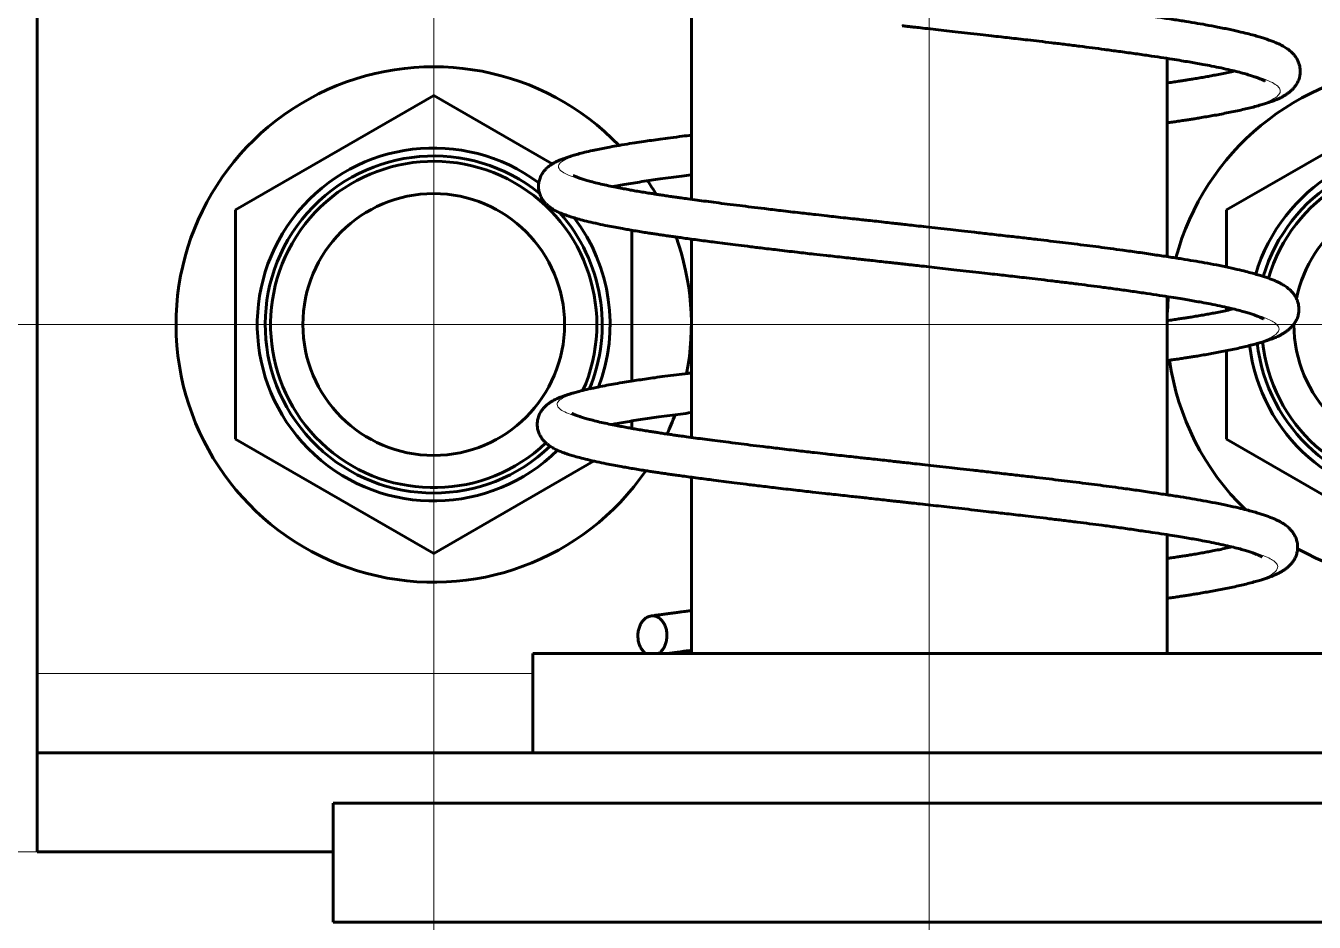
# Model space of a CAD drawing. Header units: millimetres. Extents: x 0 to 594, y 0 to 420.
# Drawn here: x 463.451 to 464.751, y 86.16 to 87.064 of the extents above; entities that cross this region are included whole.
import ezdxf

# ---------------------------------------------------------------- set-up
doc = ezdxf.new("R2010")
doc.units = ezdxf.units.MM
for name, pattern in [('K5LT_AXLED', [19.5, 15, -1.5, 1.5, -1.5]), ('K5LT_BASIC', [0]), ('K5LT_THIN', [0])]:
    doc.linetypes.add(name, pattern=pattern)
doc.layers.add('Системный слой', color=7, linetype='Continuous')

# ---------------------------------------------------------------- blocks, each defined once
blk = doc.blocks.new('U573')
at = {"layer": 'Системный слой', "color": 30, "linetype": 'K5LT_AXLED', "lineweight": 18, "true_color": 0xff8000}
blk.add_line((461.3573, 86.2304), (463.6173, 86.2304), dxfattribs=at)
blk = doc.blocks.new('U638')
at = {"layer": 'Системный слой', "color": 30, "linetype": 'K5LT_AXLED', "lineweight": 18, "true_color": 0xff8000}
blk.add_line((463.8626, 88.3624), (463.8626, 86.1024), dxfattribs=at)
blk = doc.blocks.new('U640')
at = {"layer": 'Системный слой', "color": 30, "linetype": 'K5LT_AXLED', "lineweight": 18, "true_color": 0xff8000}
blk.add_line((464.8626, 86.7624), (462.6026, 86.7624), dxfattribs=at)
blk = doc.blocks.new('U641')
at = {"layer": 'Системный слой', "color": 30, "linetype": 'K5LT_AXLED', "lineweight": 18, "true_color": 0xff8000}
for q in [(463.8626, 89.0224), (461.6026, 86.7624), (463.8626, 84.5024), (466.1226, 86.7624)]:
    blk.add_line((463.8626, 86.7624), q, dxfattribs=at)
blk = doc.blocks.new('U643')
at = {"layer": 'Системный слой', "color": 30, "linetype": 'K5LT_AXLED', "lineweight": 18, "true_color": 0xff8000}
blk.add_line((463.8626, 88.3624), (463.8626, 84.9744), dxfattribs=at)
blk = doc.blocks.new('U645')
at = {"layer": 'Системный слой', "color": 30, "linetype": 'K5LT_AXLED', "lineweight": 18, "true_color": 0xff8000}
blk.add_line((464.8626, 86.7624), (462.6506, 86.7624), dxfattribs=at)
blk = doc.blocks.new('U646')
at = {"layer": 'Системный слой', "color": 30, "linetype": 'K5LT_AXLED', "lineweight": 18, "true_color": 0xff8000}
for q in [(463.8626, 88.9744), (461.6506, 86.7624), (466.0746, 86.7624), (463.8626, 84.5504)]:
    blk.add_line((463.8626, 86.7624), q, dxfattribs=at)
blk = doc.blocks.new('U642')
at = {"layer": 'Системный слой', "color": 30, "linetype": 'K5LT_AXLED', "lineweight": 18, "true_color": 0xff8000}
blk.add_line((464.3626, 85.6758), (464.3626, 96.2758), dxfattribs=at)
at = {"layer": 'Системный слой', "color": 5, "linetype": 'K5LT_BASIC', "lineweight": 60, "true_color": 0x0000ff}
for p, q in [((463.4626, 86.2304), (463.4626, 90.0304)), ((464.1226, 87.0887), (464.1226, 86.8887)), ((464.6026, 87.0308), (464.6026, 86.8309)), ((464.1226, 86.8485), (464.1226, 86.6485)), ((464.6026, 86.7906), (464.6026, 86.5907)), ((464.1226, 86.6084), (464.1226, 86.4304)), ((464.6026, 86.5504), (464.6026, 86.4304)), ((463.9626, 86.3304), (463.9626, 86.4304)), ((463.9626, 86.4304), (464.7626, 86.4304)), ((463.4626, 86.3304), (465.2626, 86.3304)), ((463.4626, 86.2304), (463.761, 86.2304))]:
    blk.add_line(p, q, dxfattribs=at)
at = {"layer": 'Системный слой', "color": 7, "linetype": 'K5LT_THIN', "lineweight": 18}
for p, q in [((463.9629, 86.3304), (463.9629, 86.4304)), ((463.4626, 86.4104), (463.9626, 86.4104))]:
    blk.add_line(p, q, dxfattribs=at)
at = {"layer": 'Системный слой', "color": 5, "linetype": 'K5LT_BASIC', "lineweight": 60, "true_color": 0x0000ff}
for centre, start, end in [((463.8626, 86.7624), 0, 180), ((464.8626, 86.7624), 0, 168.5701), ((463.8626, 86.7624), 180, 0), ((464.8626, 86.7624), 179.8162, 180), ((464.8626, 86.7624), 180, 0)]:
    blk.add_arc(centre, 0.132, start, end, dxfattribs=at)
for points, knots in [([(464.3354, 87.1037), (464.3372, 87.1035), (464.3415, 87.103), (464.3504, 87.102), (464.3642, 87.1005), (464.3802, 87.0987), (464.3971, 87.0968), (464.4104, 87.0953), (464.4259, 87.0935), (464.4421, 87.0917), (464.4582, 87.0899), (464.4727, 87.0882), (464.4861, 87.0866), (464.4985, 87.0851), (464.5108, 87.0836), (464.5229, 87.0821), (464.5349, 87.0805), (464.547, 87.079), (464.5604, 87.0772), (464.5754, 87.0751), (464.5908, 87.0728), (464.6055, 87.0706), (464.6187, 87.0686), (464.6307, 87.0666), (464.6426, 87.0645), (464.6548, 87.0622), (464.6668, 87.0598), (464.6772, 87.0574), (464.6853, 87.0554), (464.6917, 87.0537), (464.697, 87.0522), (464.7015, 87.0507), (464.7058, 87.0492), (464.7099, 87.0477), (464.7137, 87.0461), (464.717, 87.0446), (464.7196, 87.0432), (464.7219, 87.0419), (464.7239, 87.0406), (464.7257, 87.0392), (464.7277, 87.0376), (464.7297, 87.0356), (464.7318, 87.0331), (464.7338, 87.03), (464.7354, 87.0266), (464.7364, 87.0232), (464.7369, 87.0202), (464.737, 87.0175), (464.7368, 87.0144), (464.7361, 87.011), (464.7347, 87.0072), (464.7327, 87.0039), (464.7306, 87.001), (464.7283, 86.9987), (464.7259, 86.9966), (464.7233, 86.9947), (464.7205, 86.993), (464.7178, 86.9915), (464.7149, 86.9901), (464.7118, 86.9888), (464.7084, 86.9875), (464.705, 86.9863), (464.7009, 86.9849), (464.6959, 86.9835), (464.69, 86.9818), (464.6837, 86.9803), (464.6771, 86.9787), (464.6702, 86.9772), (464.6631, 86.9758), (464.6561, 86.9744), (464.6492, 86.9731), (464.6424, 86.972), (464.6362, 86.9709), (464.6309, 86.97), (464.6262, 86.9693), (464.6216, 86.9686), (464.6165, 86.9678), (464.611, 86.967), (464.6063, 86.9664), (464.6035, 86.966), (464.6026, 86.9658)], [0, 0, 0, 0, 0.398385, 0.745736, 1.082399, 1.774303, 2.068304, 2.422726, 2.842802, 3.325923, 3.763575, 4.194255, 4.578763, 4.960828, 5.337629, 5.764138, 6.171062, 6.558866, 6.986197, 7.509284, 8.080867, 8.608794, 9.142129, 9.660715, 10.182684, 10.834867, 11.631318, 12.474734, 13.246937, 13.982377, 14.752343, 15.515279, 16.375002, 17.399589, 18.622332, 19.944251, 21.404069, 22.70227, 24.061438, 25.403455, 27.032076, 29.035492, 31.403718, 34.318946, 37.259841, 40.04589, 42.209643, 43.986056, 45.977106, 48.699587, 51.821028, 54.821994, 57.405465, 59.638894, 61.763246, 63.72046, 65.41086, 66.875049, 68.035002, 69.29344, 70.258921, 71.11491, 71.935498, 72.837743, 73.760116, 74.590868, 75.340666, 76.103148, 76.78353, 77.391331, 77.91779, 78.385351, 78.831701, 79.194448, 79.479865, 79.794516, 80.173164, 80.541977, 80.857712, 81, 81, 81, 81]), ([(464.7009, 87.0079), (464.7009, 87.008), (464.7009, 87.008), (464.7007, 87.0081), (464.7004, 87.0083), (464.7, 87.0085), (464.6993, 87.0089), (464.6981, 87.0094), (464.6962, 87.0103), (464.6936, 87.0113), (464.69, 87.0126), (464.6858, 87.0139), (464.6806, 87.0155), (464.6744, 87.0171), (464.6667, 87.019), (464.6579, 87.021), (464.6485, 87.0229), (464.6397, 87.0246), (464.6319, 87.026), (464.6247, 87.0272), (464.6169, 87.0285), (464.6074, 87.0301), (464.5962, 87.0318), (464.5832, 87.0337), (464.569, 87.0358), (464.5542, 87.0378), (464.5401, 87.0397), (464.5271, 87.0415), (464.5143, 87.0431), (464.5009, 87.0448), (464.4872, 87.0464), (464.4742, 87.048), (464.4628, 87.0493), (464.4527, 87.0505), (464.4436, 87.0515), (464.4346, 87.0525), (464.4249, 87.0536), (464.4138, 87.0549), (464.4017, 87.0562), (464.3894, 87.0576), (464.3774, 87.059), (464.3661, 87.0602), (464.3562, 87.0614), (464.3488, 87.0622), (464.3447, 87.0626), (464.3428, 87.0628), (464.3416, 87.063), (464.3404, 87.0631), (464.3388, 87.0633), (464.337, 87.0635), (464.3357, 87.0636), (464.3353, 87.0637), (464.3352, 87.0637)], [0, 0, 0, 0, 1.423762, 3.397312, 5.257124, 7.11053, 8.963276, 11.190381, 13.633371, 16.239756, 18.446749, 20.481505, 22.369974, 24.180437, 25.888489, 27.547138, 28.954137, 30.069996, 30.857671, 31.557966, 32.285114, 33.123764, 34.097161, 35.106505, 36.23599, 37.375082, 38.435628, 39.360339, 40.272489, 41.270945, 42.225991, 43.031004, 43.732855, 44.323417, 44.875659, 45.393365, 45.987803, 46.692021, 47.44678, 48.127867, 48.715447, 49.282078, 49.898298, 50.450341, 50.916499, 51.257812, 51.536934, 51.766645, 52.065343, 52.384187, 52.729127, 53, 53, 53, 53]), ([(464.6026, 87.006), (464.603, 87.0061), (464.6055, 87.0064), (464.6099, 87.0071), (464.6152, 87.0079), (464.6197, 87.0086), (464.624, 87.0092), (464.6287, 87.01), (464.6342, 87.0109), (464.6401, 87.0119), (464.6458, 87.013), (464.6518, 87.0141), (464.6581, 87.0153), (464.6646, 87.0167), (464.6686, 87.0176), (464.6706, 87.0181)], [0, 0, 0, 0, 0.180422, 1.268487, 2.397029, 3.344881, 4.106924, 5.058299, 6.246237, 7.516709, 8.714837, 10.041043, 11.844733, 13.811376, 16, 16, 16, 16]), ([(464.3339, 86.8237), (464.3338, 86.8237), (464.3325, 86.8239), (464.3282, 86.8243), (464.32, 86.8252), (464.3094, 86.8264), (464.2991, 86.8276), (464.2922, 86.8283), (464.2848, 86.8291), (464.2763, 86.83), (464.2676, 86.831), (464.2575, 86.8321), (464.2448, 86.8335), (464.2281, 86.8354), (464.2102, 86.8375), (464.1935, 86.8395), (464.1794, 86.8412), (464.1639, 86.8432), (464.1505, 86.8448), (464.1385, 86.8464), (464.1304, 86.8475), (464.1225, 86.8485), (464.1152, 86.8495), (464.1092, 86.8504), (464.1038, 86.8511), (464.0987, 86.8518), (464.0934, 86.8526), (464.0883, 86.8533), (464.0833, 86.8541), (464.0779, 86.8549), (464.0717, 86.8559), (464.0651, 86.857), (464.0588, 86.8581), (464.0522, 86.8592), (464.0452, 86.8605), (464.0369, 86.8621), (464.0241, 86.8648), (464.0131, 86.8675), (464.0046, 86.8698), (464.0001, 86.8712), (463.9968, 86.8724), (463.9943, 86.8733), (463.992, 86.8742), (463.9898, 86.8751), (463.9878, 86.876), (463.9858, 86.877), (463.9838, 86.8781), (463.9819, 86.8793), (463.9798, 86.8807), (463.9776, 86.8825), (463.9753, 86.8846), (463.9732, 86.8871), (463.9712, 86.8903), (463.9695, 86.894), (463.9685, 86.8981), (463.9683, 86.9022), (463.9687, 86.9062), (463.9698, 86.9103), (463.9717, 86.9141), (463.9738, 86.9171), (463.9759, 86.9193), (463.9776, 86.921), (463.9792, 86.9222), (463.9807, 86.9233), (463.9821, 86.9242), (463.9835, 86.9251), (463.985, 86.9259), (463.9867, 86.9268), (463.9888, 86.9278), (463.9915, 86.9289), (463.995, 86.9302), (463.9988, 86.9315), (464.0031, 86.9329), (464.0081, 86.9343), (464.0147, 86.936), (464.0221, 86.9377), (464.0295, 86.9393), (464.0366, 86.9407), (464.0448, 86.9422), (464.0543, 86.9439), (464.0645, 86.9455), (464.0738, 86.9469), (464.0825, 86.9481), (464.0915, 86.9494), (464.1019, 86.9508), (464.1124, 86.9521), (464.1195, 86.953), (464.1226, 86.9534)], [0, 0, 0, 0, 0.279019, 0.523224, 0.759449, 1.282505, 1.491658, 1.668335, 1.904035, 2.19231, 2.510949, 2.809542, 3.253915, 3.841983, 4.548796, 5.132873, 5.634419, 6.100418, 6.921484, 7.222808, 7.545754, 7.886436, 8.213284, 8.497489, 8.751479, 9.047692, 9.401597, 9.774649, 10.106921, 10.455191, 10.908678, 11.399684, 11.855966, 12.305873, 12.944259, 13.679959, 14.682186, 17.083568, 18.245153, 19.313095, 20.112074, 20.868052, 21.64116, 22.583023, 23.551446, 24.681851, 25.832997, 27.257144, 28.814696, 30.948782, 33.326386, 36.133163, 39.000896, 42.74084, 46.162207, 49.201019, 52.271477, 55.838274, 59.719898, 62.830171, 65.257091, 67.182171, 68.597201, 69.877556, 71.023237, 72.086473, 73.110063, 74.088361, 75.230782, 76.489296, 77.759731, 78.865626, 79.73108, 80.673297, 81.641515, 82.563223, 83.231037, 83.780046, 84.400659, 85.086327, 85.645228, 86.098226, 86.450557, 86.816406, 87.221433, 87.666395, 88, 88, 88, 88]), ([(464.0037, 86.9126), (464.0037, 86.9126), (464.0038, 86.9126), (464.004, 86.9124), (464.0044, 86.9122), (464.005, 86.912), (464.0057, 86.9116), (464.0067, 86.9112), (464.0081, 86.9106), (464.0104, 86.9098), (464.0137, 86.9087), (464.0183, 86.9073), (464.0241, 86.9058), (464.0309, 86.9041), (464.0383, 86.9025), (464.0456, 86.901), (464.0523, 86.8997), (464.0583, 86.8986), (464.064, 86.8975), (464.0699, 86.8965), (464.076, 86.8955), (464.0817, 86.8946), (464.0867, 86.8938), (464.0916, 86.8931), (464.0967, 86.8923), (464.102, 86.8915), (464.1072, 86.8908), (464.1127, 86.89), (464.1195, 86.8891), (464.128, 86.8879), (464.1377, 86.8866), (464.1479, 86.8853), (464.1591, 86.8838), (464.1709, 86.8824), (464.1834, 86.8808), (464.1973, 86.8791), (464.2137, 86.8772), (464.2311, 86.8751), (464.2467, 86.8734), (464.2587, 86.872), (464.2685, 86.8709), (464.2777, 86.8699), (464.2865, 86.869), (464.2942, 86.8681), (464.3016, 86.8673), (464.3101, 86.8664), (464.319, 86.8654), (464.3265, 86.8645), (464.3312, 86.864), (464.3335, 86.8638), (464.3341, 86.8637), (464.3341, 86.8637)], [0, 0, 0, 0, 1.729711, 3.866553, 5.75773, 7.40324, 9.136388, 10.7836, 12.612725, 14.589582, 16.814979, 18.987575, 21.105383, 23.154017, 25.001913, 26.582346, 27.810138, 28.850346, 29.660054, 30.534421, 31.436997, 32.241011, 32.89265, 33.519447, 34.270429, 34.971615, 35.531924, 36.004431, 36.632843, 37.402375, 38.121288, 38.906006, 39.761634, 40.711828, 41.567038, 42.488997, 43.624633, 44.920197, 45.968221, 46.714437, 47.296705, 47.941766, 48.520075, 48.940163, 49.309987, 49.772288, 50.342027, 50.878902, 51.342867, 51.696225, 52, 52, 52, 52]), ([(464.1226, 86.9133), (464.1194, 86.9129), (464.1124, 86.912), (464.1017, 86.9106), (464.0913, 86.9092), (464.0814, 86.9078), (464.0722, 86.9064), (464.0631, 86.905), (464.0549, 86.9036), (464.0483, 86.9024), (464.0447, 86.9017), (464.0433, 86.9015)], [0, 0, 0, 0, 1.031273, 2.233281, 3.545896, 4.728954, 6.074428, 7.543967, 9.263132, 10.897947, 12, 12, 12, 12]), ([(464.3341, 86.8637), (464.3359, 86.8635), (464.3402, 86.863), (464.3491, 86.862), (464.3629, 86.8605), (464.3789, 86.8587), (464.3958, 86.8568), (464.4091, 86.8553), (464.4246, 86.8535), (464.4408, 86.8517), (464.4569, 86.8499), (464.4714, 86.8482), (464.4848, 86.8466), (464.4972, 86.8451), (464.5095, 86.8436), (464.5216, 86.8421), (464.5336, 86.8406), (464.5457, 86.839), (464.5591, 86.8372), (464.5741, 86.8351), (464.5895, 86.8328), (464.6042, 86.8306), (464.6174, 86.8286), (464.6294, 86.8266), (464.6413, 86.8245), (464.6535, 86.8222), (464.6655, 86.8198), (464.6759, 86.8174), (464.684, 86.8154), (464.6904, 86.8137), (464.6957, 86.8122), (464.7002, 86.8107), (464.7045, 86.8093), (464.7086, 86.8077), (464.7124, 86.8062), (464.7157, 86.8046), (464.7183, 86.8032), (464.7206, 86.8019), (464.7226, 86.8006), (464.7244, 86.7992), (464.7264, 86.7976), (464.7284, 86.7956), (464.7305, 86.7931), (464.7325, 86.7901), (464.7341, 86.7866), (464.7351, 86.7832), (464.7356, 86.7802), (464.7357, 86.7775), (464.7355, 86.7745), (464.7348, 86.771), (464.7334, 86.7672), (464.7314, 86.7639), (464.7293, 86.761), (464.727, 86.7587), (464.7246, 86.7566), (464.722, 86.7547), (464.7192, 86.753), (464.7165, 86.7515), (464.7136, 86.7501), (464.7105, 86.7488), (464.7071, 86.7475), (464.7037, 86.7463), (464.6996, 86.745), (464.6946, 86.7435), (464.6887, 86.7419), (464.6824, 86.7403), (464.6758, 86.7387), (464.6689, 86.7372), (464.6618, 86.7358), (464.6548, 86.7344), (464.6479, 86.7331), (464.6411, 86.732), (464.6349, 86.7309), (464.6296, 86.73), (464.6249, 86.7293), (464.6203, 86.7286), (464.6152, 86.7278), (464.6097, 86.727), (464.6054, 86.7264), (464.6031, 86.7261), (464.6026, 86.726)], [0, 0, 0, 0, 0.398723, 0.746367, 1.083316, 1.775806, 2.070056, 2.424779, 2.84521, 3.328741, 3.766763, 4.197808, 4.582642, 4.96503, 5.34215, 5.769021, 6.17629, 6.564422, 6.992115, 7.515645, 8.087712, 8.616087, 9.149874, 9.668899, 10.19131, 10.844046, 11.641172, 12.485302, 13.258159, 13.994222, 14.76484, 15.528422, 16.388874, 17.414329, 18.638108, 19.961146, 21.422201, 22.721502, 24.081821, 25.424975, 27.054976, 29.06009, 31.430322, 34.34802, 37.291406, 40.079815, 42.245401, 44.023319, 46.016056, 48.740843, 51.864929, 54.868437, 57.454097, 59.689418, 61.815569, 63.774442, 65.466273, 66.931703, 68.092638, 69.352143, 70.318442, 71.175155, 71.996439, 72.899448, 73.822603, 74.654058, 75.404491, 76.167619, 76.848578, 77.456893, 77.983798, 78.451756, 78.898484, 79.261538, 79.547196, 79.862114, 80.241083, 80.610209, 80.926211, 81, 81, 81, 81]), ([(464.6996, 86.7679), (464.6996, 86.768), (464.6996, 86.768), (464.6994, 86.7681), (464.6991, 86.7683), (464.6987, 86.7685), (464.698, 86.7689), (464.6968, 86.7695), (464.6949, 86.7703), (464.6923, 86.7713), (464.6888, 86.7726), (464.6845, 86.774), (464.6793, 86.7755), (464.6731, 86.7772), (464.6654, 86.779), (464.6566, 86.781), (464.6472, 86.7829), (464.6384, 86.7846), (464.6306, 86.786), (464.6234, 86.7873), (464.6156, 86.7886), (464.6061, 86.7901), (464.5949, 86.7918), (464.5819, 86.7937), (464.5677, 86.7958), (464.5529, 86.7979), (464.5388, 86.7998), (464.5258, 86.8015), (464.513, 86.8031), (464.4996, 86.8048), (464.4859, 86.8064), (464.4729, 86.808), (464.4615, 86.8093), (464.4514, 86.8105), (464.4423, 86.8115), (464.4333, 86.8125), (464.4236, 86.8136), (464.4125, 86.8149), (464.4004, 86.8162), (464.3881, 86.8176), (464.3761, 86.819), (464.3648, 86.8202), (464.3549, 86.8214), (464.3475, 86.8222), (464.3434, 86.8226), (464.3415, 86.8228), (464.3403, 86.823), (464.3391, 86.8231), (464.3375, 86.8233), (464.3357, 86.8235), (464.3344, 86.8236), (464.334, 86.8237), (464.3339, 86.8237)], [0, 0, 0, 0, 1.423774, 3.397327, 5.257141, 7.110549, 8.963297, 11.190393, 13.633373, 16.239747, 18.446739, 20.481496, 22.369967, 24.180432, 25.888485, 27.547136, 28.954136, 30.069996, 30.857671, 31.557967, 32.285116, 33.123766, 34.097165, 35.10651, 36.235999, 37.375098, 38.435651, 39.360368, 40.272525, 41.271006, 42.226066, 43.031088, 43.732933, 44.323501, 44.875746, 45.39345, 45.987882, 46.692097, 47.446841, 48.127907, 48.715462, 49.282085, 49.898309, 50.450385, 50.91659, 51.257948, 51.537089, 51.766804, 52.0655, 52.384339, 52.729227, 53, 53, 53, 53]), ([(464.6026, 86.7662), (464.6047, 86.7665), (464.6087, 86.7671), (464.6139, 86.7679), (464.6184, 86.7686), (464.6227, 86.7692), (464.6274, 86.77), (464.633, 86.7709), (464.6388, 86.7719), (464.6445, 86.773), (464.6505, 86.7741), (464.6568, 86.7753), (464.6633, 86.7767), (464.6673, 86.7776), (464.6693, 86.7781)], [0, 0, 0, 0, 1.001666, 2.074048, 2.97473, 3.69885, 4.602885, 5.731714, 6.938965, 8.077472, 9.337689, 11.05163, 12.920413, 15, 15, 15, 15]), ([(464.3326, 86.5837), (464.3325, 86.5837), (464.3312, 86.5839), (464.3269, 86.5843), (464.3187, 86.5852), (464.3081, 86.5864), (464.2978, 86.5876), (464.2909, 86.5883), (464.2835, 86.5891), (464.275, 86.5901), (464.2663, 86.591), (464.2562, 86.5921), (464.2435, 86.5935), (464.2268, 86.5954), (464.2089, 86.5975), (464.1922, 86.5995), (464.1782, 86.6012), (464.1626, 86.6032), (464.1492, 86.6049), (464.1372, 86.6064), (464.1291, 86.6075), (464.1212, 86.6085), (464.1139, 86.6095), (464.1079, 86.6104), (464.1025, 86.6111), (464.0974, 86.6118), (464.0921, 86.6126), (464.087, 86.6133), (464.082, 86.6141), (464.0767, 86.6149), (464.0704, 86.6159), (464.0638, 86.617), (464.0575, 86.6181), (464.0509, 86.6192), (464.0439, 86.6205), (464.0356, 86.6222), (464.0228, 86.6248), (464.0118, 86.6275), (464.0033, 86.6299), (463.9988, 86.6313), (463.9955, 86.6324), (463.993, 86.6333), (463.9907, 86.6342), (463.9885, 86.6351), (463.9865, 86.636), (463.9845, 86.637), (463.9825, 86.6381), (463.9806, 86.6393), (463.9785, 86.6407), (463.9763, 86.6425), (463.974, 86.6446), (463.9719, 86.6472), (463.9699, 86.6503), (463.9682, 86.654), (463.9672, 86.6581), (463.967, 86.6622), (463.9674, 86.6662), (463.9685, 86.6703), (463.9704, 86.6741), (463.9726, 86.6771), (463.9746, 86.6793), (463.9763, 86.681), (463.9779, 86.6822), (463.9794, 86.6833), (463.9808, 86.6842), (463.9822, 86.6851), (463.9837, 86.6859), (463.9854, 86.6868), (463.9875, 86.6878), (463.9902, 86.6889), (463.9934, 86.6901), (463.9968, 86.6913), (464.0004, 86.6924), (464.0043, 86.6936), (464.0096, 86.695), (464.0167, 86.6968), (464.0255, 86.6987), (464.0345, 86.7005), (464.0434, 86.7022), (464.0522, 86.7037), (464.061, 86.7051), (464.0693, 86.7064), (464.0773, 86.7076), (464.0861, 86.7088), (464.0961, 86.7102), (464.1073, 86.7116), (464.1164, 86.7128), (464.1214, 86.7134), (464.1226, 86.7136)], [0, 0, 0, 0, 0.282042, 0.528893, 0.767676, 1.296392, 1.507808, 1.686399, 1.92466, 2.216068, 2.538162, 2.839987, 3.289134, 3.883535, 4.597964, 5.188363, 5.69534, 6.166381, 6.996325, 7.300909, 7.627352, 7.971721, 8.302103, 8.589375, 8.846113, 9.145542, 9.503287, 9.880365, 10.216219, 10.568237, 11.02662, 11.522925, 11.984139, 12.438937, 13.084263, 13.827957, 14.84099, 17.268261, 18.442422, 19.521928, 20.329556, 21.093708, 21.875184, 22.827239, 23.806149, 24.948787, 26.112394, 27.551948, 29.126355, 31.283533, 33.686871, 36.524024, 39.422798, 43.203244, 46.661663, 49.73338, 52.836955, 56.44223, 60.365737, 63.509657, 65.962831, 67.908726, 69.339036, 70.633178, 71.791153, 72.865852, 73.900573, 74.889559, 76.044326, 77.3158, 78.507251, 79.539192, 80.328679, 81.078199, 81.906423, 82.931126, 83.908831, 84.707192, 85.334427, 85.944044, 86.45767, 86.849347, 87.224028, 87.580342, 87.991185, 88.440762, 88.871859, 89, 89, 89, 89]), ([(464.0024, 86.6727), (464.0024, 86.6726), (464.0025, 86.6726), (464.0027, 86.6725), (464.0031, 86.6722), (464.0037, 86.672), (464.0044, 86.6716), (464.0054, 86.6712), (464.0068, 86.6706), (464.0091, 86.6698), (464.0124, 86.6687), (464.017, 86.6673), (464.0228, 86.6658), (464.0296, 86.6641), (464.037, 86.6625), (464.0443, 86.661), (464.051, 86.6597), (464.057, 86.6586), (464.0627, 86.6575), (464.0686, 86.6565), (464.0747, 86.6555), (464.0804, 86.6546), (464.0854, 86.6538), (464.0903, 86.6531), (464.0954, 86.6523), (464.1008, 86.6515), (464.1059, 86.6508), (464.1114, 86.65), (464.1182, 86.6491), (464.1267, 86.6479), (464.1364, 86.6466), (464.1466, 86.6453), (464.1578, 86.6439), (464.1696, 86.6424), (464.1821, 86.6408), (464.196, 86.6391), (464.2124, 86.6372), (464.2298, 86.6351), (464.2454, 86.6334), (464.2574, 86.632), (464.2672, 86.6309), (464.2764, 86.6299), (464.2852, 86.629), (464.2929, 86.6281), (464.3003, 86.6273), (464.3088, 86.6264), (464.3177, 86.6254), (464.3252, 86.6245), (464.3299, 86.624), (464.3322, 86.6238), (464.3328, 86.6237), (464.3328, 86.6237)], [0, 0, 0, 0, 1.729712, 3.866554, 5.75773, 7.403241, 9.136389, 10.783601, 12.612727, 14.589583, 16.814981, 18.987576, 21.105384, 23.154018, 25.001914, 26.582347, 27.81014, 28.850348, 29.660055, 30.534423, 31.436998, 32.241013, 32.892652, 33.519449, 34.27043, 34.971616, 35.531925, 36.004432, 36.632843, 37.402375, 38.121288, 38.906007, 39.761636, 40.711831, 41.567041, 42.489001, 43.624636, 44.9202, 45.968224, 46.71444, 47.296708, 47.94177, 48.520079, 48.940168, 49.309992, 49.772292, 50.342032, 50.878906, 51.342871, 51.696228, 52, 52, 52, 52]), ([(464.1226, 86.6735), (464.1189, 86.673), (464.1116, 86.6721), (464.1005, 86.6706), (464.09, 86.6692), (464.0801, 86.6678), (464.0709, 86.6664), (464.0618, 86.665), (464.0536, 86.6636), (464.047, 86.6624), (464.0434, 86.6617), (464.042, 86.6615)], [0, 0, 0, 0, 1.15605, 2.344384, 3.642067, 4.811667, 6.141836, 7.594658, 9.294266, 10.910484, 12, 12, 12, 12]), ([(464.3328, 86.6237), (464.3346, 86.6235), (464.3389, 86.623), (464.3478, 86.622), (464.3616, 86.6205), (464.3776, 86.6187), (464.3945, 86.6168), (464.4078, 86.6153), (464.4233, 86.6136), (464.4395, 86.6117), (464.4556, 86.6099), (464.4701, 86.6082), (464.4836, 86.6066), (464.4959, 86.6051), (464.5082, 86.6036), (464.5203, 86.6021), (464.5323, 86.6006), (464.5444, 86.599), (464.5578, 86.5972), (464.5728, 86.5951), (464.5882, 86.5928), (464.6029, 86.5906), (464.6161, 86.5886), (464.6281, 86.5866), (464.64, 86.5845), (464.6522, 86.5822), (464.6643, 86.5798), (464.6746, 86.5774), (464.6827, 86.5754), (464.6891, 86.5737), (464.6944, 86.5722), (464.699, 86.5707), (464.7032, 86.5693), (464.7073, 86.5677), (464.7111, 86.5662), (464.7144, 86.5646), (464.717, 86.5632), (464.7193, 86.5619), (464.7213, 86.5606), (464.7232, 86.5592), (464.7251, 86.5576), (464.7271, 86.5556), (464.7292, 86.5531), (464.7312, 86.5501), (464.7328, 86.5466), (464.7338, 86.5432), (464.7343, 86.5402), (464.7344, 86.5375), (464.7342, 86.5345), (464.7335, 86.531), (464.7321, 86.5272), (464.7301, 86.5239), (464.728, 86.521), (464.7257, 86.5187), (464.7233, 86.5166), (464.7207, 86.5147), (464.7179, 86.513), (464.7152, 86.5115), (464.7123, 86.5101), (464.7092, 86.5088), (464.7058, 86.5075), (464.7024, 86.5063), (464.6983, 86.505), (464.6933, 86.5035), (464.6874, 86.5019), (464.6811, 86.5003), (464.6745, 86.4987), (464.6676, 86.4972), (464.6605, 86.4958), (464.6535, 86.4944), (464.6466, 86.4932), (464.6398, 86.492), (464.6336, 86.4909), (464.6283, 86.4901), (464.6236, 86.4893), (464.619, 86.4886), (464.6139, 86.4878), (464.6084, 86.487), (464.6045, 86.4865), (464.6026, 86.4862)], [0, 0, 0, 0, 0.394143, 0.737794, 1.070873, 1.755409, 2.046279, 2.396927, 2.81253, 3.290506, 3.723498, 4.149592, 4.530005, 4.908001, 5.28079, 5.702757, 6.105349, 6.489022, 6.911803, 7.429319, 7.994816, 8.517122, 9.044778, 9.557841, 10.074251, 10.71949, 11.50746, 12.341895, 13.105874, 13.833482, 14.59525, 15.350061, 16.20063, 17.214306, 18.424029, 19.73187, 21.176143, 22.46052, 23.805214, 25.132941, 26.744219, 28.726301, 31.069309, 33.953494, 36.863072, 39.619453, 41.760165, 43.517661, 45.487509, 48.180999, 51.269201, 54.238211, 56.794171, 59.003817, 61.105547, 63.04192, 64.714319, 66.162916, 67.310517, 68.555554, 69.510754, 70.357628, 71.169478, 72.062114, 72.974666, 73.796571, 74.538385, 75.292748, 75.965884, 76.567213, 77.088066, 77.550649, 77.992245, 78.351129, 78.633507, 78.944807, 79.319423, 79.684309, 80, 80, 80, 80]), ([(464.6983, 86.528), (464.6983, 86.528), (464.6983, 86.528), (464.6981, 86.5281), (464.6978, 86.5283), (464.6974, 86.5285), (464.6967, 86.5289), (464.6955, 86.5295), (464.6937, 86.5303), (464.691, 86.5313), (464.6875, 86.5326), (464.6832, 86.534), (464.6781, 86.5355), (464.6718, 86.5372), (464.6641, 86.539), (464.6553, 86.541), (464.6459, 86.5429), (464.6371, 86.5446), (464.6293, 86.546), (464.6221, 86.5473), (464.6143, 86.5486), (464.6049, 86.5501), (464.5936, 86.5518), (464.5806, 86.5537), (464.5664, 86.5558), (464.5516, 86.5579), (464.5375, 86.5598), (464.5245, 86.5615), (464.5117, 86.5631), (464.4983, 86.5648), (464.4846, 86.5664), (464.4716, 86.568), (464.4602, 86.5693), (464.4501, 86.5705), (464.441, 86.5715), (464.432, 86.5725), (464.4223, 86.5736), (464.4112, 86.5749), (464.3991, 86.5763), (464.3868, 86.5776), (464.3748, 86.579), (464.3635, 86.5803), (464.3536, 86.5814), (464.3462, 86.5822), (464.3421, 86.5826), (464.3402, 86.5829), (464.339, 86.583), (464.3378, 86.5831), (464.3362, 86.5833), (464.3344, 86.5835), (464.3331, 86.5837), (464.3327, 86.5837), (464.3326, 86.5837)], [0, 0, 0, 0, 1.42378, 3.397334, 5.257149, 7.110558, 8.963308, 11.190399, 13.633374, 16.239742, 18.446733, 20.481491, 22.369964, 24.180429, 25.888483, 27.547135, 28.954135, 30.069996, 30.857671, 31.557967, 32.285116, 33.123767, 34.097166, 35.106513, 36.236003, 37.375106, 38.435662, 39.360383, 40.272543, 41.271036, 42.226103, 43.031131, 43.732972, 44.323543, 44.875789, 45.393493, 45.987922, 46.692136, 47.446872, 48.127927, 48.71547, 49.282088, 49.898314, 50.450408, 50.916635, 51.258017, 51.537167, 51.766884, 52.065579, 52.384415, 52.729278, 53, 53, 53, 53]), ([(464.6026, 86.5264), (464.6042, 86.5266), (464.6078, 86.5272), (464.6126, 86.5279), (464.6171, 86.5286), (464.6214, 86.5292), (464.6261, 86.53), (464.6317, 86.5309), (464.6375, 86.5319), (464.6432, 86.533), (464.6492, 86.5341), (464.6555, 86.5353), (464.662, 86.5367), (464.666, 86.5376), (464.668, 86.5381)], [0, 0, 0, 0, 0.803106, 1.890702, 2.804162, 3.538555, 4.455418, 5.600267, 6.824647, 7.979309, 9.257408, 10.995671, 12.890972, 15, 15, 15, 15]), ([(464.0819, 86.4684), (464.082, 86.4684), (464.0827, 86.4685), (464.0852, 86.4689), (464.0892, 86.4694), (464.0936, 86.47), (464.0984, 86.4707), (464.1036, 86.4713), (464.1087, 86.472), (464.1131, 86.4726), (464.1165, 86.473), (464.119, 86.4733), (464.121, 86.4736), (464.122, 86.4737), (464.1226, 86.4738)], [0, 0, 0, 0, 1.085713, 2.623663, 3.986882, 5.184653, 6.432545, 7.703493, 9.019627, 10.250214, 11.378398, 12.475526, 13.649356, 15, 15, 15, 15]), ([(464.1226, 86.4337), (464.1219, 86.4336), (464.1208, 86.4334), (464.1187, 86.4332), (464.1155, 86.4328), (464.1107, 86.4321), (464.1047, 86.4314), (464.1005, 86.4308), (464.0982, 86.4305), (464.0974, 86.4304)], [0, 0, 0, 0, 1.469782, 2.304644, 3.157057, 5.812014, 7.483947, 9.191092, 10, 10, 10, 10])]:
    blk.add_open_spline(points, degree=3, knots=knots, dxfattribs=at)
at = {"layer": 'Системный слой', "color": 7, "linetype": 'K5LT_THIN', "lineweight": 18}
for points, knots in [([(464.3352, 87.0637), (464.3464, 87.0624), (464.3706, 87.0597), (464.4061, 87.0558), (464.4382, 87.0521), (464.467, 87.0488), (464.4963, 87.0454), (464.53, 87.0412), (464.5649, 87.0365), (464.5964, 87.0319), (464.6228, 87.0278), (464.6454, 87.0238), (464.6663, 87.0196), (464.684, 87.0153), (464.6978, 87.0111), (464.7073, 87.0073), (464.7137, 87.0036), (464.7172, 86.9996), (464.7169, 86.9954), (464.7126, 86.9913), (464.7057, 86.9877), (464.6973, 86.9847), (464.6864, 86.9814), (464.67, 86.9774), (464.6478, 86.973), (464.6242, 86.9691), (464.6087, 86.9668), (464.6026, 86.9659)], [0, 0, 0, 0, 1.060529, 2.277966, 3.358725, 4.166035, 5.144576, 6.342184, 7.697782, 9.024444, 10.151965, 11.270895, 12.417059, 13.692208, 14.837242, 15.95197, 16.948256, 18.083028, 19.336531, 20.554099, 21.608431, 22.4085, 23.332249, 24.507204, 25.894785, 27.192018, 28, 28, 28, 28]), ([(464.1226, 86.9534), (464.119, 86.9529), (464.1086, 86.9516), (464.0908, 86.9492), (464.0685, 86.946), (464.0448, 86.9421), (464.0237, 86.9378), (464.0084, 86.9338), (463.9988, 86.9305), (463.9927, 86.9275), (463.9888, 86.9243), (463.9879, 86.9205), (463.9915, 86.9164), (463.9991, 86.9126), (464.0087, 86.9094), (464.021, 86.906), (464.0376, 86.9022), (464.0589, 86.8982), (464.0807, 86.8946), (464.1028, 86.8913), (464.1277, 86.8879), (464.1603, 86.8836), (464.1976, 86.879), (464.2342, 86.8747), (464.2666, 86.8711), (464.2989, 86.8676), (464.3215, 86.8651), (464.3341, 86.8637)], [0, 0, 0, 0, 0.440058, 1.30584, 2.3613, 3.668605, 5.153804, 6.473063, 7.54689, 8.43822, 9.428833, 10.646385, 12.033034, 13.277784, 14.270304, 15.206126, 16.465868, 17.73785, 18.884381, 19.73677, 20.783978, 22.07762, 23.545995, 24.817026, 25.830344, 26.793921, 28, 28, 28, 28]), ([(464.3339, 86.8237), (464.349, 86.822), (464.378, 86.8188), (464.4182, 86.8142), (464.4522, 86.8104), (464.4822, 86.8069), (464.5127, 86.8032), (464.5461, 86.7989), (464.5791, 86.7943), (464.6071, 86.7901), (464.629, 86.7865), (464.6487, 86.7829), (464.668, 86.7789), (464.6853, 86.7746), (464.6978, 86.7706), (464.706, 86.7672), (464.7114, 86.7642), (464.7152, 86.7607), (464.7161, 86.7567), (464.7131, 86.7526), (464.7073, 86.7491), (464.6999, 86.746), (464.6903, 86.7429), (464.6763, 86.7392), (464.6577, 86.7352), (464.6365, 86.7313), (464.6179, 86.7283), (464.6066, 86.7267), (464.6026, 86.7261)], [0, 0, 0, 0, 1.47837, 2.832439, 3.972228, 4.931068, 5.986544, 7.231962, 8.662644, 9.933522, 10.941171, 11.877704, 13.082753, 14.40625, 15.620409, 16.576174, 17.423613, 18.395532, 19.668145, 20.925666, 22.024743, 22.846001, 23.776388, 24.930651, 26.219199, 27.422988, 28.450658, 29, 29, 29, 29]), ([(464.1226, 86.7135), (464.1152, 86.7126), (464.1005, 86.7107), (464.0803, 86.7079), (464.0596, 86.7048), (464.0387, 86.7012), (464.0197, 86.6972), (464.0059, 86.6934), (463.9968, 86.6902), (463.9905, 86.687), (463.9869, 86.6835), (463.9871, 86.6796), (463.9911, 86.6759), (463.9979, 86.6726), (464.0072, 86.6694), (464.0199, 86.6659), (464.0366, 86.6622), (464.0572, 86.6582), (464.0806, 86.6544), (464.1062, 86.6506), (464.1331, 86.647), (464.1624, 86.6432), (464.1931, 86.6394), (464.2245, 86.6357), (464.2556, 86.6322), (464.2885, 86.6286), (464.3146, 86.6257), (464.3302, 86.624), (464.3328, 86.6237)], [0, 0, 0, 0, 0.932811, 1.943116, 2.891761, 4.160699, 5.589693, 6.878778, 7.903284, 8.91686, 10.12676, 11.439176, 12.646347, 13.7251, 14.728879, 15.88015, 17.099455, 18.310469, 19.570215, 20.745946, 21.925247, 23.035625, 24.221803, 25.364565, 26.392968, 27.459456, 28.740266, 29, 29, 29, 29]), ([(464.3326, 86.5837), (464.344, 86.5824), (464.3677, 86.5798), (464.4022, 86.5759), (464.4347, 86.5722), (464.4657, 86.5687), (464.4985, 86.5648), (464.5337, 86.5604), (464.5674, 86.5558), (464.5961, 86.5516), (464.6194, 86.5479), (464.6406, 86.5442), (464.6617, 86.5401), (464.6805, 86.5356), (464.6945, 86.5313), (464.7036, 86.5278), (464.7096, 86.5246), (464.7137, 86.5211), (464.7149, 86.5169), (464.7117, 86.5123), (464.7045, 86.5083), (464.6954, 86.5049), (464.6838, 86.5014), (464.6676, 86.4975), (464.6469, 86.4933), (464.6246, 86.4896), (464.6096, 86.4873), (464.6026, 86.4863)], [0, 0, 0, 0, 1.077147, 2.250059, 3.270729, 4.230334, 5.351408, 6.620571, 7.967564, 9.168735, 10.162946, 11.148035, 12.330986, 13.672135, 14.89922, 15.904163, 16.744621, 17.702292, 18.945946, 20.323232, 21.547888, 22.466453, 23.438841, 24.624211, 25.922296, 27.071756, 28, 28, 28, 28])]:
    blk.add_open_spline(points, degree=3, knots=knots, dxfattribs=at)
at = {"layer": 'Системный слой', "color": 5, "linetype": 'K5LT_BASIC', "lineweight": 60, "true_color": 0x0000ff}
for points, weights, knots in [([(464.077, 86.4304), (464.0731, 86.4328), (464.0686, 86.4387), (464.0687, 86.4655), (464.0795, 86.4685), (464.0834, 86.4685)], [0.87931297937, 0.78939550131, 0.682110916879, 0.682110916879, 1, 1], [0.1047651, 0.1047651, 0.1047651, 0.1047651, 0.25, 0.25, 0.5, 0.5, 0.5, 0.5]), ([(464.0834, 86.4685), (464.0872, 86.4685), (464.098, 86.4655), (464.0979, 86.4387), (464.0932, 86.4328), (464.0893, 86.4304)], [1, 1, 0.682110916879, 0.682110916879, 0.789181016055, 0.879043145537], [0.5, 0.5, 0.5, 0.5, 0.75, 0.75, 0.8950896, 0.8950896, 0.8950896, 0.8950896])]:
    blk.add_rational_spline(points, weights, degree=3, knots=knots, dxfattribs=at)
at = {"layer": 'Системный слой'}
for name in ['U643', 'U646', 'U645']:
    blk.add_blockref(name, (0, 0), dxfattribs=at)
blk = doc.blocks.new('U637')
at = {"layer": 'Системный слой', "color": 5, "linetype": 'K5LT_BASIC', "lineweight": 60, "true_color": 0x0000ff}
for p, q in [((463.6626, 86.8779), (463.8626, 86.9933)), ((463.8626, 86.9933), (463.9822, 86.9243)), ((464.6626, 86.8779), (464.8626, 86.9933)), ((463.6626, 86.6469), (463.6626, 86.8779)), ((464.6626, 86.8204), (464.6626, 86.8779)), ((464.0626, 86.7052), (464.0626, 86.8574)), ((464.6626, 86.7766), (464.6626, 86.78)), ((464.6626, 86.6469), (464.6626, 86.7363)), ((464.0626, 86.6574), (464.0626, 86.6651)), ((463.8626, 86.5314), (463.6626, 86.6469)), ((464.8626, 86.5314), (464.6626, 86.6469)), ((464.024, 86.6246), (463.8626, 86.5314))]:
    blk.add_line(p, q, dxfattribs=at)
for centre, radius, start, end in [((463.8626, 86.7624), 0.26, 43.9565, 325.445), ((464.8626, 86.7624), 0.26, 240.4363, 165.0396), ((463.8626, 86.7624), 0.178, 53.4298, 314.5656), ((464.8626, 86.7624), 0.178, 186.6618, 163.4052), ((463.8626, 86.7624), 0.17, 51.0429, 313.7574), ((463.8626, 86.7624), 0.1646, 335.9537, 313.4785), ((464.8626, 86.7624), 0.17, 186.2097, 163.4224), ((464.8626, 86.7624), 0.1646, 185.8083, 163.4972), ((463.8626, 86.7624), 0.26, 30.3261, 33.8866), ((463.8626, 86.7624), 0.17, 337.3637, 41.5214), ((463.8626, 86.7624), 0.178, 339.1707, 37.1732), ((463.8626, 86.7624), 0.26, 349.0349, 19.8412), ((464.8626, 86.7624), 0.26, 173.7951, 180), ((464.8626, 86.7624), 0.178, 176.0984, 176.3227), ((464.8626, 86.7624), 0.17, 176.713, 177.0552), ((464.8626, 86.7624), 0.1646, 177.2334, 177.7507), ((464.8626, 86.7624), 0.26, 187.9367, 225.8978), ((463.8626, 86.7624), 0.17, 327.1251, 327.4727), ((463.8626, 86.7624), 0.178, 327.8857, 328.1), ((463.8626, 86.7624), 0.26, 334.8456, 339.5096)]:
    blk.add_arc(centre, radius, start, end, dxfattribs=at)
at = {"layer": 'Системный слой'}
for name in ['U642', 'U638', 'U641', 'U640']:
    blk.add_blockref(name, (0, 0), dxfattribs=at)
blk = doc.blocks.new('U663')
at = {"layer": 'Системный слой', "color": 5, "linetype": 'K5LT_BASIC', "lineweight": 60, "true_color": 0x0000ff}
for p, q in [((463.961, 86.2795), (463.761, 86.2795)), ((463.761, 86.2795), (463.761, 86.1595)), ((463.961, 86.2795), (465.721, 86.2795)), ((463.761, 86.1595), (463.961, 86.1595)), ((463.961, 86.1595), (465.721, 86.1595))]:
    blk.add_line(p, q, dxfattribs=at)

msp = doc.modelspace()

# ---------------------------------------------------------------- block references
at = {"layer": 'Системный слой'}
for name in ['U637', 'U573', 'U663']:
    msp.add_blockref(name, (0, 0), dxfattribs=at)

doc.saveas('drawing.dxf')
